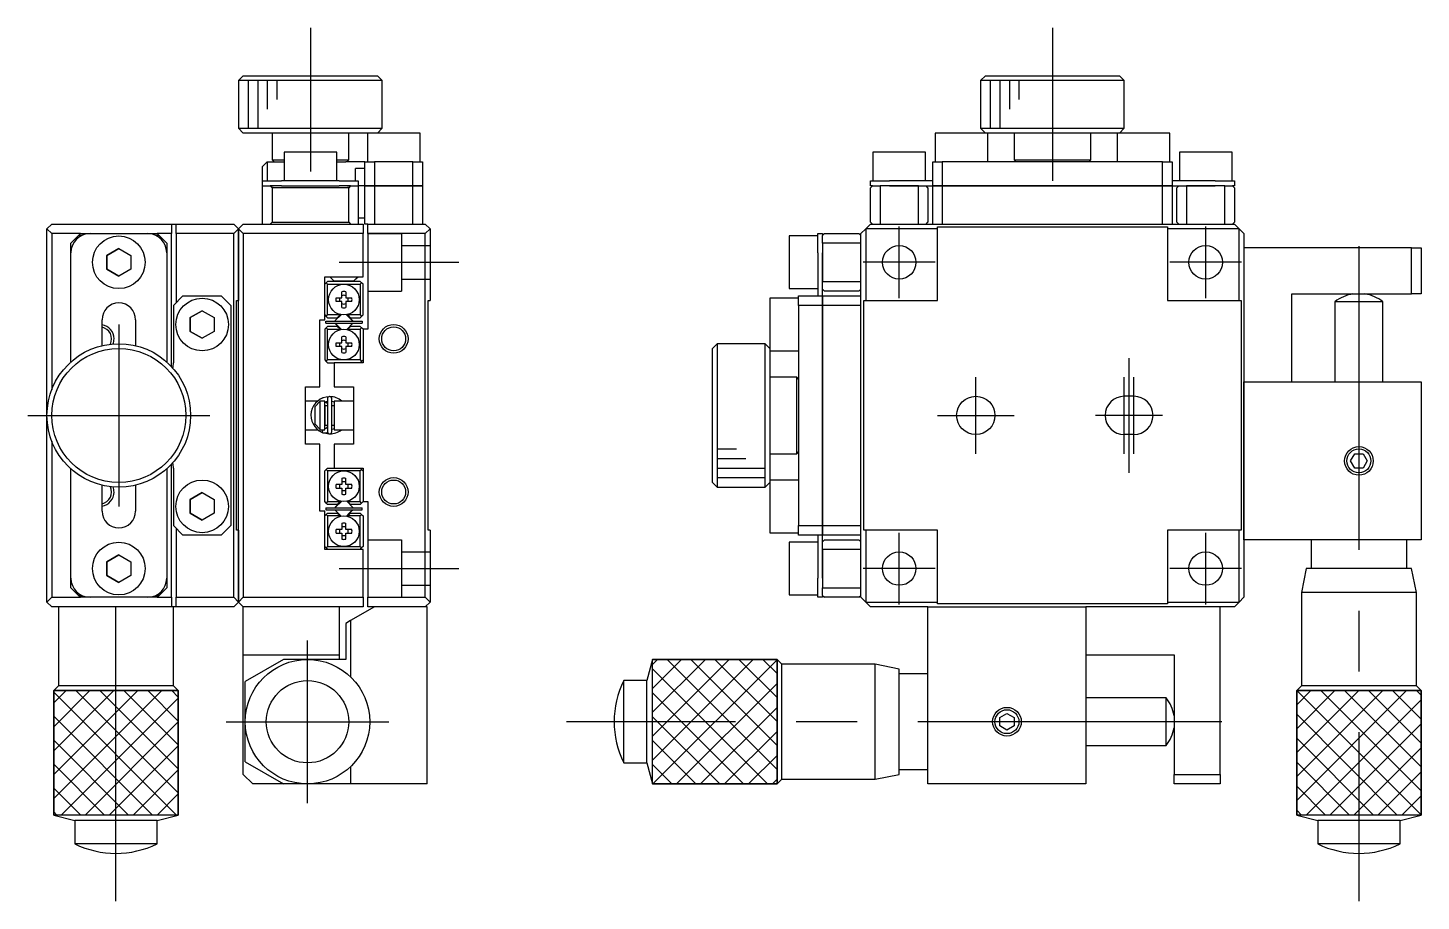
# Model space of a CAD drawing. Extents: x 181 to 534, y -40 to 193.
# Drawn here: x 388.5 to 534, y 48.8 to 140.1 of the extents above; entities that cross this region are included whole.
import ezdxf

# ---------------------------------------------------------------- set-up
doc = ezdxf.new("R2010")
doc.units = 0
doc.linetypes.add('CENTER', pattern=[50.8, 31.75, -6.35, 6.35, -6.35])
doc.linetypes.add('DASHED', pattern=[19.05, 12.7, -6.35])
doc.layers.get('0').update_dxf_attribs({"linetype": 'CONTINUOUS'})
doc.layers.add('CENTER', color=1, linetype='CENTER')

msp = doc.modelspace()

# ---------------------------------------------------------------- linework, layer by layer
at = {"color": 7, "linetype": 'CONTINUOUS'}
for p, q in [((411, 135.08), (410.5, 134.58)), ((425.5, 134.58), (410.5, 134.58)), ((410.5, 134.58), (410.5, 129.58)), ((411, 135.08), (425, 135.08)), ((411, 135.08), (425, 135.08)), ((411, 135.08), (411, 135.08)), ((425.5, 134.58), (425, 135.08)), ((425.5, 129.58), (425.5, 134.58)), ((488.48, 135.08), (487.98, 134.58)), ((502.98, 134.58), (487.98, 134.58)), ((487.98, 134.58), (487.98, 129.58)), ((488.48, 135.08), (502.48, 135.08)), ((502.98, 134.58), (502.48, 135.08)), ((502.98, 129.58), (502.98, 134.58)), ((410.5, 129.58), (425.5, 129.58)), ((410.5, 129.58), (411, 129.08)), ((425, 129.08), (425.5, 129.58)), ((425.5, 129.58), (425.5, 129.58)), ((487.98, 129.58), (495.39, 129.58)), ((487.98, 129.58), (488.48, 129.08)), ((495.39, 129.58), (502.98, 129.58)), ((502.48, 129.08), (502.98, 129.58)), ((423.95, 129.08), (411, 129.08)), ((414, 129.08), (414, 126.28)), ((422, 126.28), (422, 129.08)), ((429.45, 129.08), (423.95, 129.08)), ((423.95, 129.08), (423.95, 126.08)), ((429.45, 126.08), (429.45, 129.08)), ((485.98, 129.08), (483.23, 129.08)), ((483.23, 129.08), (483.23, 126.08)), ((488.73, 129.08), (485.98, 129.08)), ((495.4, 129.08), (488.73, 129.08)), ((488.73, 126.08), (488.73, 129.08)), ((491.48, 129.08), (491.48, 126.28)), ((502.23, 129.08), (495.4, 129.08)), ((499.48, 126.28), (499.48, 129.08)), ((504.98, 129.08), (502.23, 129.08)), ((502.23, 129.08), (502.23, 126.08)), ((507.73, 129.08), (504.98, 129.08)), ((507.73, 126.08), (507.73, 129.08)), ((420.75, 127.08), (415.25, 127.08)), ((415.25, 127.08), (415.25, 124.08)), ((420.75, 124.08), (420.75, 127.08)), ((479.48, 127.08), (476.73, 127.08)), ((476.73, 127.08), (476.73, 124.08)), ((482.23, 127.08), (479.48, 127.08)), ((482.23, 124.08), (482.23, 127.08)), ((511.48, 127.08), (508.73, 127.08)), ((508.73, 127.08), (508.73, 124.08)), ((514.23, 127.08), (511.48, 127.08)), ((514.23, 124.08), (514.23, 127.08)), ((413.5, 126.08), (413, 125.58)), ((413, 124.08), (413, 125.58)), ((413.5, 126.08), (413.5, 124.08)), ((413.5, 126.08), (415.25, 126.08)), ((414, 126.28), (415.25, 126.28)), ((414, 126.28), (414.2, 126.08)), ((420.75, 126.28), (422, 126.28)), ((420.75, 126.08), (421.7, 126.08)), ((423.7, 126.08), (421.7, 126.08)), ((421.8, 126.08), (422, 126.28)), ((423.7, 125.38), (422.7, 125.38)), ((422.7, 124.08), (422.7, 125.38)), ((423.7, 123.58), (423.7, 126.08)), ((423.7, 126.08), (424.7, 126.08)), ((424.7, 126.08), (424.7, 123.58)), ((428.7, 126.08), (424.7, 126.08)), ((428.7, 123.58), (428.7, 126.08)), ((428.7, 126.08), (429.7, 126.08)), ((429.7, 126.08), (429.7, 123.58)), ((482.98, 123.58), (482.98, 126.08)), ((482.98, 126.08), (483.98, 126.08)), ((483.98, 126.08), (483.98, 123.58)), ((494.23, 126.08), (483.98, 126.08)), ((491.48, 126.28), (495.43, 126.28)), ((491.48, 126.28), (491.68, 126.08)), ((496.73, 126.08), (494.23, 126.08)), ((495.43, 126.28), (499.48, 126.28)), ((506.98, 126.08), (496.73, 126.08)), ((499.28, 126.08), (499.48, 126.28)), ((506.98, 123.58), (506.98, 126.08)), ((506.98, 126.08), (507.98, 126.08)), ((507.98, 126.08), (507.98, 123.58)), ((413, 123.58), (413, 124.08)), ((413, 124.08), (415, 124.08)), ((421, 124.08), (415, 124.08)), ((421, 124.08), (423, 124.08)), ((423, 124.08), (423, 123.58)), ((476.48, 123.58), (476.48, 124.08)), ((476.48, 124.08), (478.48, 124.08)), ((482.98, 124.08), (478.48, 124.08)), ((512.48, 124.08), (507.98, 124.08)), ((512.48, 124.08), (514.48, 124.08)), ((514.48, 124.08), (514.48, 123.58)), ((413, 119.58), (413, 123.58)), ((413, 123.58), (413.8, 123.58)), ((414, 123.38), (413.8, 123.58)), ((413.8, 123.58), (414.13, 123.58)), ((414.13, 123.58), (413.8, 123.58)), ((422, 123.38), (414, 123.38)), ((414, 123.38), (414, 119.78)), ((415, 123.58), (414.13, 123.58)), ((415, 123.58), (421, 123.58)), ((421.88, 123.58), (421, 123.58)), ((421.88, 123.58), (422.2, 123.58)), ((422.2, 123.58), (421.88, 123.58)), ((422.2, 123.58), (422, 123.38)), ((422, 119.78), (422, 123.38)), ((422.2, 123.58), (423, 123.58)), ((423, 123.58), (423, 119.58)), ((423.7, 123.58), (423, 123.58)), ((424.7, 123.58), (423.7, 123.58)), ((423.7, 119.58), (423.7, 123.58)), ((423.7, 123.58), (424.7, 123.58)), ((424.7, 123.58), (428.7, 123.58)), ((424.7, 123.58), (424.7, 119.58)), ((428.7, 123.58), (424.7, 123.58)), ((429.7, 123.58), (428.7, 123.58)), ((428.7, 119.58), (428.7, 123.58)), ((428.7, 123.58), (429.7, 123.58)), ((429.7, 123.58), (429.7, 119.58)), ((476.68, 123.58), (476.48, 123.38)), ((476.68, 123.58), (476.48, 123.58)), ((476.48, 119.78), (476.48, 123.38)), ((476.68, 123.58), (477.48, 123.58)), ((477.48, 123.58), (477.48, 119.58)), ((478.48, 123.58), (477.48, 123.58)), ((478.48, 123.58), (477.48, 123.58)), ((481.48, 123.58), (478.48, 123.58)), ((478.48, 123.58), (481.48, 123.58)), ((481.48, 119.58), (481.48, 123.58)), ((481.48, 123.58), (482.98, 123.58)), ((482.48, 123.38), (482.28, 123.58)), ((482.48, 123.38), (482.48, 119.78)), ((483.98, 123.58), (482.98, 123.58)), ((482.98, 119.58), (482.98, 123.58)), ((482.98, 123.58), (483.98, 123.58)), ((483.98, 123.58), (506.98, 123.58)), ((483.98, 123.58), (483.98, 119.58)), ((506.98, 123.58), (483.98, 123.58)), ((507.98, 123.58), (506.98, 123.58)), ((506.98, 119.58), (506.98, 123.58)), ((506.98, 123.58), (507.98, 123.58)), ((507.98, 123.58), (507.98, 119.58)), ((507.98, 123.58), (509.48, 123.58)), ((508.68, 123.58), (508.48, 123.38)), ((508.48, 119.78), (508.48, 123.38)), ((509.48, 123.58), (509.48, 119.58)), ((512.48, 123.58), (509.48, 123.58)), ((509.48, 123.58), (512.48, 123.58)), ((513.48, 123.58), (512.48, 123.58)), ((513.48, 123.58), (512.48, 123.58)), ((513.48, 119.58), (513.48, 123.58)), ((513.48, 123.58), (514.28, 123.58)), ((514.48, 123.38), (514.28, 123.58)), ((514.48, 123.58), (514.28, 123.58)), ((514.48, 123.38), (514.48, 119.78)), ((391, 119.58), (390.5, 119.08)), ((391, 119.58), (403.5, 119.58)), ((403.5, 119.58), (403.5, 118.58)), ((403.5, 119.58), (404, 119.58)), ((404, 118.58), (404, 119.58)), ((404, 119.58), (410, 119.58)), ((410, 119.58), (410.5, 119.08)), ((411, 119.58), (410.5, 119.08)), ((411, 119.58), (423.5, 119.58)), ((413.8, 119.58), (414, 119.78)), ((414, 119.78), (422, 119.78)), ((422, 119.78), (422.2, 119.58)), ((423.7, 120.18), (423, 120.18)), ((423.5, 119.58), (423.5, 118.58)), ((424, 119.58), (423.7, 119.58)), ((424, 118.58), (424, 119.58)), ((424, 119.58), (430, 119.58)), ((430, 119.58), (430.5, 119.08)), ((476.48, 119.58), (475.98, 119.08)), ((476.48, 119.78), (476.68, 119.58)), ((476.48, 119.58), (514.48, 119.58)), ((482.28, 119.58), (482.48, 119.78)), ((508.48, 119.78), (508.68, 119.58)), ((514.28, 119.58), (514.48, 119.78)), ((514.98, 119.08), (514.48, 119.58)), ((390.5, 99.58), (390.5, 119.08)), ((390.5, 119.08), (391, 118.58)), ((391, 118.58), (391, 102.27)), ((394, 118.58), (391, 118.58)), ((393.8, 118.38), (393, 117.58)), ((393.8, 118.38), (394, 118.58)), ((394.13, 118.38), (393.8, 118.38)), ((394, 118.58), (395, 118.58)), ((395, 118.58), (401, 118.58)), ((401, 118.58), (402, 118.58)), ((402.2, 118.38), (401.88, 118.38)), ((402, 118.58), (402.2, 118.38)), ((403.5, 118.58), (402, 118.58)), ((403, 117.58), (402.2, 118.38)), ((403.5, 104.68), (403.5, 118.58)), ((410, 118.58), (404, 118.58)), ((404, 118.58), (404, 111.38)), ((410.5, 119.08), (410, 118.58)), ((410, 80.58), (410, 118.58)), ((410.5, 80.08), (410.5, 119.08)), ((410.5, 119.08), (411, 118.58)), ((410.5, 119.08), (410.5, 111.58)), ((411, 118.58), (411, 80.58)), ((423.5, 118.58), (411, 118.58)), ((423.5, 114.08), (423.5, 118.58)), ((424, 118.58), (424, 108.58)), ((430, 118.58), (424, 118.58)), ((430.5, 119.08), (430, 118.58)), ((430, 80.58), (430, 118.58)), ((430.5, 119.08), (430.5, 111.58)), ((467.98, 118.33), (467.98, 115.58)), ((470.98, 118.33), (467.98, 118.33)), ((470.98, 118.58), (471.48, 118.58)), ((470.98, 116.58), (470.98, 118.58)), ((471.68, 118.58), (471.48, 118.38)), ((471.48, 118.58), (471.48, 118.38)), ((471.48, 117.58), (471.48, 118.38)), ((471.68, 118.58), (475.28, 118.58)), ((475.48, 118.38), (475.28, 118.58)), ((475.98, 119.08), (475.48, 118.58)), ((475.48, 80.58), (475.48, 118.58)), ((475.98, 119.08), (475.98, 111.58)), ((483.48, 119.08), (475.98, 119.08)), ((483.48, 119.28), (507.48, 119.28)), ((483.48, 119.08), (483.48, 119.28)), ((483.48, 111.58), (483.48, 119.08)), ((507.48, 119.28), (507.48, 119.08)), ((514.98, 119.08), (507.48, 119.08)), ((507.48, 119.08), (507.48, 111.58)), ((514.98, 111.58), (514.98, 119.08)), ((515.48, 118.58), (514.98, 119.08)), ((515.48, 118.58), (515.48, 80.58)), ((393, 116.58), (393, 117.58)), ((393, 105.17), (393, 116.58)), ((396.75, 116.3), (398, 117.02)), ((398, 117.02), (396.75, 116.3)), ((398, 117.02), (399.25, 116.3)), ((403, 117.58), (403, 116.58)), ((403, 116.58), (403, 105.17)), ((470.98, 116.58), (470.98, 112.08)), ((475.48, 117.58), (471.48, 117.58)), ((471.48, 117.58), (471.48, 116.58)), ((471.48, 117.58), (471.48, 116.58)), ((471.48, 116.58), (471.48, 113.58)), ((471.48, 113.58), (471.48, 116.58)), ((532.98, 117.08), (515.48, 117.08)), ((532.98, 112.28), (532.98, 117.08)), ((532.98, 117.08), (533.98, 117.08)), ((533.98, 117.08), (533.98, 112.28)), ((396.75, 114.86), (396.75, 116.3)), ((396.75, 116.3), (396.75, 114.86)), ((399.25, 116.3), (399.25, 114.86)), ((467.98, 115.58), (467.98, 112.83)), ((398, 114.14), (396.75, 114.86)), ((396.75, 114.86), (398, 114.14)), ((399.25, 114.86), (398, 114.14)), ((419.5, 114.08), (423.5, 114.08)), ((419.5, 109.58), (419.5, 114.08)), ((419.65, 113.43), (419.8, 113.58)), ((423.2, 113.58), (419.8, 113.58)), ((420.02, 114.08), (420.25, 113.85)), ((420.25, 113.85), (420.5, 113.6)), ((421.5, 113.6), (420.5, 113.6)), ((422.5, 113.6), (421.5, 113.6)), ((422.5, 113.6), (422.75, 113.85)), ((422.75, 113.85), (422.98, 114.08)), ((423.2, 113.58), (423.35, 113.43)), ((471.48, 113.58), (475.48, 113.58)), ((471.48, 112.08), (471.48, 113.58)), ((404.7, 112.08), (403.7, 111.08)), ((404.7, 112.08), (408.7, 112.08)), ((409.7, 111.08), (408.7, 112.08)), ((419.65, 113.43), (419.5, 113.28)), ((419.8, 113.28), (419.65, 113.43)), ((419.8, 110.08), (419.8, 113.28)), ((419.8, 113.28), (421.5, 113.28)), ((421.3, 111.88), (421.3, 112.51)), ((421.5, 113.28), (423.2, 113.28)), ((421.7, 112.51), (421.7, 111.88)), ((423.35, 113.43), (423.2, 113.28)), ((423.2, 113.28), (423.2, 110.08)), ((423.5, 113.28), (423.35, 113.43)), ((423.5, 110.08), (423.5, 113.28)), ((467.98, 112.83), (470.98, 112.83)), ((468.98, 112.08), (471.48, 112.08)), ((468.98, 111.08), (468.98, 112.08)), ((471.48, 112.78), (471.68, 112.58)), ((471.48, 112.08), (471.48, 111.08)), ((471.48, 112.08), (475.48, 112.08)), ((471.48, 111.08), (471.48, 112.08)), ((475.28, 112.58), (471.68, 112.58)), ((475.28, 112.58), (475.48, 112.78)), ((520.48, 103.08), (520.48, 112.28)), ((520.48, 112.28), (532.98, 112.28)), ((533.98, 112.28), (532.98, 112.28)), ((403.7, 111.08), (403.7, 105.08)), ((409.7, 111.08), (409.7, 88.08)), ((410.3, 111.58), (410.5, 111.58)), ((410.3, 87.58), (410.3, 111.58)), ((420.68, 111.88), (421.3, 111.88)), ((421.3, 111.48), (420.68, 111.48)), ((421.3, 110.85), (421.3, 111.48)), ((421.7, 111.88), (422.33, 111.88)), ((421.7, 111.48), (421.7, 110.85)), ((422.33, 111.48), (421.7, 111.48)), ((430.3, 111.58), (430.5, 111.58)), ((430.3, 87.58), (430.3, 111.58)), ((465.98, 111.83), (465.98, 109.08)), ((468.98, 111.83), (465.98, 111.83)), ((471.48, 111.08), (468.98, 111.08)), ((468.98, 111.08), (468.98, 100.83)), ((471.48, 88.08), (471.48, 111.08)), ((475.48, 111.08), (471.48, 111.08)), ((471.48, 111.08), (471.48, 88.08)), ((475.78, 111.58), (475.98, 111.58)), ((475.78, 87.58), (475.78, 111.58)), ((475.98, 111.58), (483.48, 111.58)), ((507.48, 111.58), (514.98, 111.58)), ((514.98, 111.58), (515.18, 111.58)), ((515.18, 111.58), (515.18, 87.58)), ((529.98, 111.45), (524.98, 111.45)), ((524.98, 111.45), (524.98, 103.08)), ((529.98, 103.08), (529.98, 111.45)), ((396.25, 106.87), (396.25, 109.58)), ((399.75, 109.58), (399.75, 106.87)), ((405.45, 109.8), (406.7, 110.52)), ((406.7, 110.52), (405.45, 109.8)), ((405.45, 108.36), (405.45, 109.8)), ((405.45, 109.8), (405.45, 108.36)), ((406.7, 110.52), (407.95, 109.8)), ((407.95, 109.8), (407.95, 108.36)), ((419, 109.58), (419.5, 109.58)), ((419, 102.58), (419, 109.58)), ((419.5, 110.08), (419.65, 109.93)), ((419.6, 109.23), (419.6, 109.43)), ((419.6, 109.43), (423.4, 109.43)), ((419.6, 109.23), (423.4, 109.23)), ((419.65, 109.93), (419.8, 110.08)), ((419.8, 109.78), (419.65, 109.93)), ((421.1, 110.08), (419.8, 110.08)), ((419.8, 109.78), (420.8, 109.78)), ((421.22, 110.11), (420.6, 109.49)), ((420.6, 109.21), (421.25, 108.56)), ((420.6, 109.17), (421.22, 108.55)), ((421.1, 110.08), (420.8, 109.78)), ((421.15, 110.12), (421.1, 110.08)), ((422.02, 109.84), (421.76, 110.1)), ((422.41, 109.49), (421.79, 110.11)), ((421.79, 108.55), (422.41, 109.17)), ((421.9, 110.08), (421.86, 110.12)), ((423.2, 110.08), (421.9, 110.08)), ((422.2, 109.78), (421.9, 110.08)), ((422.41, 109.45), (422.02, 109.84)), ((422.2, 109.78), (423.2, 109.78)), ((423.2, 110.08), (423.35, 109.93)), ((423.35, 109.93), (423.2, 109.78)), ((423.35, 109.93), (423.5, 110.08)), ((423.4, 109.43), (423.4, 109.23)), ((406.7, 107.64), (405.45, 108.36)), ((405.45, 108.36), (406.7, 107.64)), ((407.95, 108.36), (406.7, 107.64)), ((419.65, 108.73), (419.5, 108.58)), ((419.5, 108.58), (419.5, 105.38)), ((419.65, 108.73), (419.8, 108.88)), ((419.8, 108.58), (419.65, 108.73)), ((420.8, 108.88), (419.8, 108.88)), ((419.8, 105.38), (419.8, 108.58)), ((419.8, 108.58), (421.1, 108.58)), ((420.8, 108.88), (421.1, 108.58)), ((421.1, 108.58), (421.15, 108.54)), ((421.3, 107.18), (421.3, 107.81)), ((421.7, 107.81), (421.7, 107.18)), ((421.86, 108.54), (421.9, 108.58)), ((421.9, 108.58), (422.2, 108.88)), ((421.9, 108.58), (423.2, 108.58)), ((423.2, 108.88), (422.2, 108.88)), ((423.2, 108.88), (423.35, 108.73)), ((423.35, 108.73), (423.2, 108.58)), ((423.2, 108.58), (423.2, 105.38)), ((423.5, 108.58), (423.35, 108.73)), ((423.5, 108.58), (423.5, 105.08)), ((424, 108.58), (423.5, 108.58)), ((465.98, 109.08), (465.98, 106.33)), ((420.68, 107.18), (421.3, 107.18)), ((421.3, 106.78), (420.68, 106.78)), ((421.3, 106.15), (421.3, 106.78)), ((421.7, 107.18), (422.33, 107.18)), ((422.33, 106.78), (421.7, 106.78)), ((421.7, 106.78), (421.7, 106.15)), ((460.48, 107.08), (459.98, 106.58)), ((459.98, 92.58), (459.98, 106.58)), ((460.48, 107.08), (460.48, 92.08)), ((465.48, 107.08), (460.48, 107.08)), ((465.48, 99.5), (465.48, 107.08)), ((465.98, 106.58), (465.48, 107.08)), ((465.98, 106.33), (465.98, 99.5)), ((465.98, 106.33), (468.98, 106.33)), ((419.5, 105.38), (419.65, 105.23)), ((419.65, 105.23), (419.8, 105.38)), ((419.8, 105.08), (419.65, 105.23)), ((421.5, 105.38), (419.8, 105.38)), ((419.8, 105.08), (420.5, 105.08)), ((420.5, 105.08), (420.5, 102.58)), ((423.5, 105.08), (420.5, 105.08)), ((423.2, 105.38), (421.5, 105.38)), ((423.2, 105.38), (423.35, 105.23)), ((423.35, 105.23), (423.2, 105.08)), ((423.35, 105.23), (423.5, 105.38)), ((468.78, 103.58), (465.98, 103.58)), ((468.78, 99.54), (468.78, 103.58)), ((468.98, 103.38), (468.78, 103.58)), ((417.5, 102.58), (419, 102.58)), ((417.5, 96.58), (417.5, 102.58)), ((420.5, 102.58), (422.5, 102.58)), ((422.5, 102.58), (422.5, 100.65)), ((515.48, 86.58), (515.48, 103.08)), ((515.48, 103.08), (533.98, 103.08)), ((533.98, 103.08), (533.98, 86.58)), ((418.75, 101.08), (417.5, 101.08)), ((418.5, 100.5), (419, 101.03)), ((418.5, 98.67), (418.5, 100.5)), ((419, 101.08), (419, 101.03)), ((419.5, 101.08), (419, 101.08)), ((419, 101.03), (419, 98.14)), ((419.23, 101.38), (419.21, 101.38)), ((419.22, 101.38), (419.22, 101.38)), ((419.29, 101.41), (419.23, 101.38)), ((419.5, 100.58), (419.5, 101.08)), ((419.5, 98.08), (419.5, 101.08)), ((419.5, 101.01), (419.78, 101.08)), ((419.5, 100.99), (419.51, 100.99)), ((419.5, 100.58), (419.5, 98.58)), ((419.5, 98.58), (419.5, 100.58)), ((419.78, 100.58), (419.5, 100.58)), ((419.51, 100.99), (419.53, 100.99)), ((419.53, 100.99), (419.54, 100.99)), ((419.54, 100.99), (419.55, 100.99)), ((419.55, 100.99), (419.57, 100.99)), ((419.57, 100.99), (419.58, 100.98)), ((419.58, 100.98), (419.59, 100.98)), ((419.59, 100.98), (419.61, 100.97)), ((419.61, 100.97), (419.62, 100.97)), ((419.62, 100.97), (419.63, 100.96)), ((419.63, 100.96), (419.64, 100.96)), ((419.64, 100.96), (419.66, 100.95)), ((419.66, 100.95), (419.67, 100.94)), ((419.67, 100.94), (419.68, 100.93)), ((419.68, 100.93), (419.69, 100.93)), ((419.69, 100.93), (419.7, 100.92)), ((419.7, 100.92), (419.71, 100.91)), ((419.71, 100.91), (419.72, 100.9)), ((419.72, 100.9), (419.72, 100.89)), ((419.72, 100.89), (419.73, 100.88)), ((419.73, 100.88), (419.74, 100.86)), ((419.74, 100.86), (419.75, 100.85)), ((419.75, 100.85), (419.75, 100.84)), ((419.75, 100.84), (419.76, 100.83)), ((419.76, 100.83), (419.76, 100.82)), ((419.76, 100.82), (419.77, 100.8)), ((419.77, 100.8), (419.77, 100.79)), ((419.77, 100.79), (419.78, 100.78)), ((419.78, 101.32), (419.78, 97.87)), ((419.78, 100.78), (419.78, 100.76)), ((419.78, 100.76), (419.78, 100.75)), ((419.78, 100.75), (419.78, 100.74)), ((419.78, 100.74), (419.78, 100.72)), ((419.78, 100.72), (419.78, 100.72)), ((420.23, 97.87), (420.23, 101.32)), ((420.23, 101.08), (420.5, 101.01)), ((420.5, 100.58), (420.23, 100.58)), ((420.5, 101.08), (420.5, 98.08)), ((422.5, 101.08), (420.5, 101.08)), ((422.5, 100.65), (422.5, 98.5)), ((468.98, 100.83), (468.98, 98.33)), ((503.98, 101.58), (502.98, 101.58)), ((390.5, 80.08), (390.5, 99.58)), ((465.48, 92.08), (465.48, 99.5)), ((465.98, 99.5), (465.98, 92.83)), ((468.78, 95.58), (468.78, 99.54)), ((417.5, 98.08), (418.78, 98.08)), ((419, 98.14), (418.5, 98.67)), ((418.5, 98.66), (418.5, 98.67)), ((418.78, 98.08), (418.78, 98.08)), ((418.78, 98.08), (418.78, 98.08)), ((419, 98.14), (419, 98.08)), ((419, 98.08), (419.5, 98.08)), ((419.19, 97.82), (419.22, 97.81)), ((419.22, 97.81), (419.3, 98.07)), ((419.23, 97.85), (419.22, 97.84)), ((419.22, 97.84), (419.22, 97.83)), ((419.22, 97.83), (419.22, 97.83)), ((419.22, 97.83), (419.22, 97.82)), ((419.22, 97.82), (419.22, 97.81)), ((419.22, 97.81), (419.22, 97.81)), ((419.22, 97.81), (419.23, 97.81)), ((419.24, 97.89), (419.23, 97.87)), ((419.23, 97.87), (419.23, 97.86)), ((419.23, 97.86), (419.23, 97.85)), ((419.23, 97.81), (419.23, 97.81)), ((419.23, 97.81), (419.26, 97.8)), ((419.25, 97.92), (419.24, 97.9)), ((419.24, 97.9), (419.24, 97.89)), ((419.26, 97.95), (419.25, 97.93)), ((419.25, 97.93), (419.25, 97.92)), ((419.27, 97.98), (419.26, 97.96)), ((419.26, 97.96), (419.26, 97.95)), ((419.26, 97.8), (419.29, 97.78)), ((419.28, 98), (419.27, 97.98)), ((419.29, 98.03), (419.28, 98.01)), ((419.28, 98.01), (419.28, 98)), ((419.28, 97.79), (419.98, 97.65)), ((419.3, 98.05), (419.29, 98.03)), ((419.29, 97.78), (419.33, 97.77)), ((419.31, 98.08), (419.3, 98.06)), ((419.3, 98.07), (419.3, 98.08)), ((419.3, 98.06), (419.3, 98.05)), ((419.33, 97.77), (419.36, 97.76)), ((419.36, 97.76), (419.4, 97.76)), ((419.4, 97.76), (419.43, 97.75)), ((419.43, 97.75), (419.47, 97.75)), ((419.47, 97.75), (419.5, 97.75)), ((419.5, 98.08), (419.5, 98.58)), ((419.5, 98.58), (419.78, 98.58)), ((419.51, 98.2), (419.5, 98.2)), ((419.5, 97.75), (419.54, 97.75)), ((419.52, 98.2), (419.51, 98.2)), ((419.54, 98.2), (419.52, 98.2)), ((419.55, 98.2), (419.54, 98.2)), ((419.54, 97.75), (419.57, 97.75)), ((419.56, 98.2), (419.55, 98.2)), ((419.58, 98.21), (419.56, 98.2)), ((419.57, 97.75), (419.61, 97.76)), ((419.59, 98.21), (419.58, 98.21)), ((419.6, 98.21), (419.59, 98.21)), ((419.61, 98.22), (419.6, 98.21)), ((419.63, 98.22), (419.61, 98.22)), ((419.61, 97.76), (419.64, 97.76)), ((419.64, 98.23), (419.63, 98.22)), ((419.65, 98.24), (419.64, 98.23)), ((419.64, 97.76), (419.68, 97.77)), ((419.66, 98.24), (419.65, 98.24)), ((419.67, 98.25), (419.66, 98.24)), ((419.68, 98.26), (419.67, 98.25)), ((419.69, 98.27), (419.68, 98.26)), ((419.68, 97.77), (419.71, 97.78)), ((419.7, 98.28), (419.69, 98.27)), ((419.71, 98.29), (419.7, 98.28)), ((419.72, 98.3), (419.71, 98.29)), ((419.71, 97.78), (419.75, 97.79)), ((419.73, 98.31), (419.72, 98.3)), ((419.74, 98.32), (419.73, 98.31)), ((419.75, 98.34), (419.74, 98.33)), ((419.74, 98.33), (419.74, 98.32)), ((419.76, 98.36), (419.75, 98.34)), ((419.75, 97.79), (419.78, 97.8)), ((419.77, 98.38), (419.76, 98.37)), ((419.76, 98.37), (419.76, 98.36)), ((419.78, 98.42), (419.77, 98.41)), ((419.77, 98.41), (419.77, 98.39)), ((419.77, 98.39), (419.77, 98.38)), ((419.78, 98.47), (419.78, 98.46)), ((419.78, 98.46), (419.78, 98.45)), ((419.78, 98.45), (419.78, 98.43)), ((419.78, 98.43), (419.78, 98.42)), ((419.78, 97.8), (419.79, 97.81)), ((420.23, 98.58), (420.5, 98.58)), ((420.5, 98.18), (420.23, 98.11)), ((420.5, 98.08), (422.5, 98.08)), ((422.5, 98.5), (422.5, 96.58)), ((468.98, 98.33), (468.98, 88.08)), ((503.98, 97.58), (502.98, 97.58)), ((391, 96.89), (391, 80.58)), ((419, 96.58), (417.5, 96.58)), ((419, 89.58), (419, 96.58)), ((422.5, 96.58), (420.5, 96.58)), ((420.5, 96.58), (420.5, 94.08)), ((465.98, 95.58), (468.78, 95.58)), ((468.78, 95.58), (468.98, 95.78)), ((526.61, 94.83), (527.04, 95.58)), ((527.04, 94.08), (526.61, 94.83)), ((527.04, 95.58), (527.91, 95.58)), ((527.91, 95.58), (528.34, 94.83)), ((528.34, 94.83), (527.91, 94.08)), ((393, 82.58), (393, 93.99)), ((403, 93.99), (403, 82.58)), ((403.5, 80.58), (403.5, 94.48)), ((403.7, 94.08), (403.7, 88.08)), ((419.5, 93.78), (419.65, 93.93)), ((419.5, 90.58), (419.5, 93.78)), ((419.8, 94.08), (419.65, 93.93)), ((419.65, 93.93), (419.8, 93.78)), ((419.8, 94.08), (420.5, 94.08)), ((419.8, 93.78), (419.8, 90.58)), ((421.5, 93.78), (419.8, 93.78)), ((420.5, 94.08), (423.5, 94.08)), ((423.2, 93.78), (421.5, 93.78)), ((423.35, 93.93), (423.2, 94.08)), ((423.2, 93.78), (423.35, 93.93)), ((423.2, 90.58), (423.2, 93.78)), ((423.35, 93.93), (423.5, 93.78)), ((423.5, 94.08), (423.5, 90.58)), ((527.91, 94.08), (527.04, 94.08)), ((396.25, 89.58), (396.25, 92.29)), ((399.75, 92.29), (399.75, 89.58)), ((421.3, 92.38), (420.68, 92.38)), ((420.68, 91.98), (421.3, 91.98)), ((421.3, 93.01), (421.3, 92.38)), ((421.3, 91.98), (421.3, 91.35)), ((421.7, 92.38), (421.7, 93.01)), ((422.33, 92.38), (421.7, 92.38)), ((421.7, 91.35), (421.7, 91.98)), ((421.7, 91.98), (422.33, 91.98)), ((459.98, 92.58), (460.48, 92.08)), ((460.48, 92.08), (465.48, 92.08)), ((465.48, 92.08), (465.98, 92.58)), ((465.98, 92.83), (465.98, 90.08)), ((468.98, 92.83), (465.98, 92.83)), ((405.45, 90.8), (406.7, 91.52)), ((406.7, 91.52), (405.45, 90.8)), ((405.45, 89.36), (405.45, 90.8)), ((405.45, 90.8), (405.45, 89.36)), ((406.7, 91.52), (407.95, 90.8)), ((407.95, 90.8), (407.95, 89.36)), ((419.65, 90.43), (419.5, 90.58)), ((419.8, 90.58), (419.65, 90.43)), ((419.65, 90.43), (419.8, 90.28)), ((419.8, 90.58), (421.1, 90.58)), ((420.8, 90.28), (419.8, 90.28)), ((421.22, 90.61), (420.6, 89.99)), ((420.6, 89.95), (421.25, 90.6)), ((420.8, 90.28), (421.1, 90.58)), ((421.1, 90.58), (421.15, 90.62)), ((422.41, 89.99), (421.79, 90.61)), ((421.86, 90.62), (421.9, 90.58)), ((421.9, 90.58), (422.2, 90.28)), ((421.9, 90.58), (423.2, 90.58)), ((423.2, 90.28), (422.2, 90.28)), ((423.35, 90.43), (423.2, 90.58)), ((423.2, 90.28), (423.35, 90.43)), ((423.5, 90.58), (423.35, 90.43)), ((423.5, 90.58), (424, 90.58)), ((424, 90.58), (424, 80.58)), ((406.7, 88.64), (405.45, 89.36)), ((405.45, 89.36), (406.7, 88.64)), ((407.95, 89.36), (406.7, 88.64)), ((419.5, 89.58), (419, 89.58)), ((419.5, 85.58), (419.5, 89.58)), ((419.5, 89.08), (419.65, 89.23)), ((419.6, 89.93), (419.6, 89.73)), ((419.6, 89.93), (423.4, 89.93)), ((419.6, 89.73), (423.4, 89.73)), ((419.8, 89.38), (419.65, 89.23)), ((419.65, 89.23), (419.8, 89.08)), ((419.8, 89.38), (420.8, 89.38)), ((419.8, 89.08), (419.8, 85.88)), ((421.1, 89.08), (419.8, 89.08)), ((420.6, 89.67), (421.22, 89.05)), ((421.1, 89.08), (420.8, 89.38)), ((421.15, 89.04), (421.1, 89.08)), ((422.02, 89.32), (421.76, 89.06)), ((421.79, 89.05), (422.41, 89.67)), ((421.9, 89.08), (421.86, 89.04)), ((422.2, 89.38), (421.9, 89.08)), ((423.2, 89.08), (421.9, 89.08)), ((422.41, 89.71), (422.02, 89.32)), ((422.2, 89.38), (423.2, 89.38)), ((423.35, 89.23), (423.2, 89.38)), ((423.2, 89.08), (423.35, 89.23)), ((423.2, 85.88), (423.2, 89.08)), ((423.35, 89.23), (423.5, 89.08)), ((423.4, 89.73), (423.4, 89.93)), ((423.5, 89.08), (423.5, 85.88)), ((465.98, 90.08), (465.98, 87.33)), ((403.7, 88.08), (404.7, 87.08)), ((404, 87.78), (404, 80.58)), ((408.7, 87.08), (409.7, 88.08)), ((410.5, 87.58), (410.3, 87.58)), ((410.5, 87.58), (410.5, 80.08)), ((421.3, 87.68), (420.68, 87.68)), ((421.3, 88.31), (421.3, 87.68)), ((421.7, 87.68), (421.7, 88.31)), ((422.33, 87.68), (421.7, 87.68)), ((430.5, 87.58), (430.3, 87.58)), ((430.5, 87.58), (430.5, 80.08)), ((465.98, 87.33), (468.98, 87.33)), ((468.98, 88.08), (471.48, 88.08)), ((468.98, 87.08), (468.98, 88.08)), ((471.48, 88.08), (471.48, 87.08)), ((471.48, 88.08), (475.48, 88.08)), ((471.48, 87.08), (471.48, 88.08)), ((475.98, 87.58), (475.78, 87.58)), ((475.98, 87.58), (475.98, 80.08)), ((483.48, 87.58), (475.98, 87.58)), ((483.48, 80.08), (483.48, 87.58)), ((507.48, 87.58), (507.48, 80.08)), ((514.98, 87.58), (507.48, 87.58)), ((514.98, 80.08), (514.98, 87.58)), ((515.18, 87.58), (514.98, 87.58)), ((408.7, 87.08), (404.7, 87.08)), ((419.65, 85.73), (419.5, 85.88)), ((419.8, 85.88), (419.65, 85.73)), ((419.8, 85.88), (421.5, 85.88)), ((420.68, 87.28), (421.3, 87.28)), ((421.3, 87.28), (421.3, 86.65)), ((421.5, 85.88), (423.2, 85.88)), ((421.7, 86.65), (421.7, 87.28)), ((421.7, 87.28), (422.33, 87.28)), ((423.35, 85.73), (423.2, 85.88)), ((423.5, 85.88), (423.35, 85.73)), ((467.98, 86.33), (467.98, 83.58)), ((470.98, 86.33), (467.98, 86.33)), ((471.48, 87.08), (468.98, 87.08)), ((470.98, 87.08), (470.98, 82.58)), ((475.48, 87.08), (471.48, 87.08)), ((471.48, 85.58), (471.48, 87.08)), ((471.68, 86.58), (471.48, 86.38)), ((471.68, 86.58), (475.28, 86.58)), ((475.48, 86.38), (475.28, 86.58)), ((533.98, 86.58), (515.48, 86.58)), ((522.48, 86.58), (522.48, 83.58)), ((532.48, 83.58), (532.48, 86.58)), ((396.75, 84.3), (398, 85.02)), ((398, 85.02), (396.75, 84.3)), ((398, 85.02), (399.25, 84.3)), ((423.5, 85.58), (419.5, 85.58)), ((419.65, 85.73), (419.8, 85.58)), ((423.2, 85.58), (423.35, 85.73)), ((423.5, 80.58), (423.5, 85.58)), ((475.48, 85.58), (471.48, 85.58)), ((471.48, 85.58), (471.48, 82.58)), ((471.48, 82.58), (471.48, 85.58)), ((396.75, 82.86), (396.75, 84.3)), ((396.75, 84.3), (396.75, 82.86)), ((399.25, 84.3), (399.25, 82.86)), ((467.98, 83.58), (467.98, 80.83)), ((521.98, 83.58), (521.48, 81.08)), ((532.98, 83.58), (521.98, 83.58)), ((533.48, 81.08), (532.98, 83.58)), ((393, 81.58), (393, 82.58)), ((393, 81.58), (393.8, 80.78)), ((398, 82.14), (396.75, 82.86)), ((396.75, 82.86), (398, 82.14)), ((399.25, 82.86), (398, 82.14)), ((402.2, 80.78), (403, 81.58)), ((403, 82.58), (403, 81.58)), ((470.98, 80.58), (470.98, 82.58)), ((471.48, 82.58), (471.48, 81.58)), ((471.48, 82.58), (471.48, 81.58)), ((471.48, 81.58), (475.48, 81.58)), ((471.48, 80.78), (471.48, 81.58)), ((391, 80.58), (390.5, 80.08)), ((390.5, 80.08), (391, 79.58)), ((391, 80.58), (394, 80.58)), ((394, 80.58), (393.8, 80.78)), ((393.8, 80.78), (394.13, 80.78)), ((395, 80.58), (394, 80.58)), ((401, 80.58), (395, 80.58)), ((402, 80.58), (401, 80.58)), ((401.88, 80.78), (402.2, 80.78)), ((402.2, 80.78), (402, 80.58)), ((402, 80.58), (403.5, 80.58)), ((403.5, 80.58), (403.5, 79.58)), ((404, 80.58), (410, 80.58)), ((404, 79.58), (404, 80.58)), ((410, 80.58), (410.5, 80.08)), ((410.5, 80.08), (410, 79.58)), ((411, 80.58), (410.5, 80.08)), ((410.5, 80.08), (411, 79.58)), ((411, 80.58), (423.5, 80.58)), ((423.5, 80.58), (423.5, 79.58)), ((424, 80.58), (430, 80.58)), ((424, 79.58), (424, 80.58)), ((430, 80.58), (430.5, 80.08)), ((430.5, 80.08), (430, 79.58)), ((467.98, 80.83), (470.98, 80.83)), ((471.48, 80.58), (470.98, 80.58)), ((471.48, 80.78), (471.68, 80.58)), ((471.48, 80.78), (471.48, 80.58)), ((475.28, 80.58), (471.68, 80.58)), ((475.28, 80.58), (475.48, 80.78)), ((475.48, 80.58), (475.98, 80.08)), ((475.98, 80.08), (483.48, 80.08)), ((475.98, 80.08), (476.48, 79.58)), ((483.48, 79.88), (483.48, 80.08)), ((507.48, 80.08), (514.98, 80.08)), ((507.48, 80.08), (507.48, 79.88)), ((514.48, 79.58), (514.98, 80.08)), ((514.98, 80.08), (515.48, 80.58)), ((533.48, 81.08), (521.48, 81.08)), ((521.48, 81.08), (521.48, 71.33)), ((533.48, 71.33), (533.48, 81.08)), ((403.5, 79.58), (391, 79.58)), ((391.7, 79.58), (391.7, 71.33)), ((404, 79.58), (403.5, 79.58)), ((403.7, 71.33), (403.7, 79.58)), ((410, 79.58), (404, 79.58)), ((411, 74.58), (411, 79.58)), ((423.5, 79.58), (411, 79.58)), ((421, 79.58), (421, 74.58)), ((424.7, 79.58), (422.2, 78.14)), ((430, 79.58), (424, 79.58)), ((430.2, 79.58), (430, 79.58)), ((430.2, 61.08), (430.2, 79.58)), ((482.48, 79.58), (476.48, 79.58)), ((482.48, 79.58), (498.98, 79.58)), ((482.48, 61.08), (482.48, 79.58)), ((507.48, 79.88), (483.48, 79.88)), ((498.98, 79.58), (498.98, 61.08)), ((514.48, 79.58), (498.98, 79.58)), ((512.98, 62.08), (512.98, 79.58)), ((422.2, 78.14), (421.7, 77.85)), ((421.7, 77.85), (421.7, 74.08)), ((422.2, 78.14), (422.2, 72.27)), ((411, 74.58), (421, 74.58)), ((411, 62.08), (411, 74.58)), ((421, 74.58), (421, 74.08)), ((498.98, 74.58), (508.18, 74.58)), ((508.18, 74.58), (508.18, 62.08)), ((415.18, 74.08), (411.2, 71.79)), ((417.7, 74.08), (415.18, 74.08)), ((421.7, 74.08), (417.7, 74.08)), ((453.73, 74.08), (453.14, 71.88)), ((453.73, 74.08), (466.73, 74.08)), ((453.73, 61.08), (453.73, 74.08)), ((467.23, 73.58), (466.73, 74.08)), ((466.73, 74.08), (466.73, 61.08)), ((467.23, 61.58), (467.23, 73.58)), ((476.98, 73.58), (467.23, 73.58)), ((476.98, 61.58), (476.98, 73.58)), ((479.48, 73.08), (476.98, 73.58)), ((479.48, 62.08), (479.48, 73.08)), ((391.7, 71.33), (391.2, 70.83)), ((395.67, 71.33), (391.7, 71.33)), ((403.7, 71.33), (395.67, 71.33)), ((404.2, 70.83), (403.7, 71.33)), ((411.2, 67.58), (411.2, 71.79)), ((450.73, 63.28), (450.73, 71.88)), ((453.14, 71.88), (450.73, 71.88)), ((453.14, 63.28), (453.14, 71.88)), ((482.48, 72.58), (479.48, 72.58)), ((521.48, 71.33), (520.98, 70.83)), ((533.48, 71.33), (521.48, 71.33)), ((533.98, 70.83), (533.48, 71.33)), ((395.5, 70.83), (391.2, 70.83)), ((391.2, 57.83), (391.2, 70.83)), ((391.2, 70.83), (404.2, 70.83)), ((404.2, 70.83), (404.2, 57.83)), ((507.35, 70.08), (498.98, 70.08)), ((507.35, 65.08), (507.35, 70.08)), ((520.98, 57.83), (520.98, 70.83)), ((520.98, 70.83), (533.98, 70.83)), ((533.98, 70.83), (533.98, 57.83)), ((489.98, 68.01), (490.73, 68.45)), ((490.73, 68.45), (491.48, 68.01)), ((411.2, 63.39), (411.2, 67.58)), ((489.98, 67.15), (489.98, 68.01)), ((490.73, 66.71), (489.98, 67.15)), ((491.48, 67.15), (490.73, 66.71)), ((491.48, 68.01), (491.48, 67.15)), ((498.98, 65.08), (507.35, 65.08)), ((411.2, 63.39), (415.2, 61.08)), ((422.2, 62.89), (422.2, 61.08)), ((450.73, 63.28), (453.14, 63.28)), ((453.14, 63.28), (453.73, 61.08)), ((479.48, 62.58), (482.48, 62.58)), ((411, 62.08), (412, 61.08)), ((466.73, 61.08), (467.23, 61.58)), ((467.23, 61.58), (476.98, 61.58)), ((476.98, 61.58), (479.48, 62.08)), ((508.18, 62.08), (512.98, 62.08)), ((508.18, 61.08), (508.18, 62.08)), ((512.98, 62.08), (512.98, 61.08)), ((415.2, 61.08), (412, 61.08)), ((417.7, 61.08), (415.2, 61.08)), ((422.2, 61.08), (417.7, 61.08)), ((430.2, 61.08), (422.2, 61.08)), ((466.73, 61.08), (453.73, 61.08)), ((498.98, 61.08), (482.48, 61.08)), ((512.98, 61.08), (508.18, 61.08)), ((391.2, 57.83), (393.4, 57.24)), ((404.2, 57.83), (391.2, 57.83)), ((396.25, 57.24), (393.4, 57.24)), ((393.4, 57.24), (393.4, 54.83)), ((404.2, 57.83), (395.5, 57.83)), ((402, 57.24), (396.25, 57.24)), ((402, 57.24), (404.2, 57.83)), ((402, 54.83), (402, 57.24)), ((520.98, 57.83), (523.18, 57.24)), ((533.98, 57.83), (520.98, 57.83)), ((531.78, 57.24), (523.18, 57.24)), ((523.18, 57.24), (523.18, 54.83)), ((531.78, 57.24), (533.98, 57.83)), ((531.78, 54.83), (531.78, 57.24)), ((396.25, 54.83), (393.4, 54.83)), ((402, 54.83), (396.25, 54.83)), ((531.78, 54.83), (523.18, 54.83))]:
    msp.add_line(p, q, dxfattribs=at)
at = {"color": 3, "linetype": 'CONTINUOUS'}
for p, q in [((411.5, 134.58), (411.5, 129.58)), ((412.5, 134.58), (412.5, 129.58)), ((413.5, 134.58), (413.5, 131.58)), ((414.5, 134.58), (414.5, 132.58)), ((488.98, 134.58), (488.98, 129.58)), ((489.98, 134.58), (489.98, 129.58)), ((490.98, 134.58), (490.98, 131.58)), ((491.98, 134.58), (491.98, 132.58)), ((460.48, 96.08), (462.48, 96.08)), ((460.48, 95.08), (463.48, 95.08)), ((460.48, 94.08), (465.48, 94.08)), ((460.48, 93.08), (465.48, 93.08)), ((453.73, 61.08), (453.73, 74.08)), ((466.73, 74.08), (453.73, 74.08)), ((453.73, 73.56), (454.24, 74.08)), ((453.73, 71.06), (456.74, 74.08)), ((453.73, 68.56), (459.24, 74.08)), ((453.73, 66.06), (461.74, 74.08)), ((453.73, 63.56), (464.24, 74.08)), ((453.73, 73.1), (465.74, 61.08)), ((453.74, 61.08), (466.73, 74.06)), ((455.24, 74.08), (466.73, 62.6)), ((457.74, 74.08), (466.73, 65.1)), ((460.24, 74.08), (466.73, 67.6)), ((462.74, 74.08), (466.73, 70.1)), ((465.24, 74.08), (466.73, 72.6)), ((466.73, 61.08), (466.73, 74.08)), ((456.24, 61.08), (466.73, 71.56)), ((391.2, 70.83), (391.2, 57.83)), ((392.49, 70.83), (391.2, 69.55)), ((394.99, 70.83), (391.2, 67.05)), ((397.49, 70.83), (391.2, 64.55)), ((399.99, 70.83), (391.2, 62.05)), ((402.49, 70.83), (391.2, 59.55)), ((391.2, 70.65), (404.02, 57.83)), ((404.2, 70.05), (391.99, 57.83)), ((393.52, 70.83), (404.2, 60.15)), ((404.2, 70.83), (395.5, 70.83)), ((396.02, 70.83), (404.2, 62.65)), ((398.52, 70.83), (404.2, 65.15)), ((401.02, 70.83), (404.2, 67.65)), ((403.52, 70.83), (404.2, 70.15)), ((404.2, 57.83), (404.2, 70.83)), ((453.73, 70.6), (463.24, 61.08)), ((533.98, 70.83), (520.98, 70.83)), ((520.98, 70.83), (520.98, 57.83)), ((520.98, 59.35), (532.46, 70.83)), ((520.98, 61.85), (529.96, 70.83)), ((520.98, 64.35), (527.46, 70.83)), ((520.98, 66.85), (524.96, 70.83)), ((520.98, 69.35), (522.46, 70.83)), ((533.98, 57.85), (520.99, 70.83)), ((521.96, 57.83), (533.98, 69.85)), ((533.98, 60.35), (523.49, 70.83)), ((533.98, 62.85), (525.99, 70.83)), ((533.98, 65.35), (528.49, 70.83)), ((533.98, 67.85), (530.99, 70.83)), ((533.98, 70.35), (533.49, 70.83)), ((533.98, 57.83), (533.98, 70.83)), ((458.74, 61.08), (466.73, 69.06)), ((391.2, 68.15), (401.52, 57.83)), ((404.2, 67.55), (394.49, 57.83)), ((453.73, 68.1), (460.74, 61.08)), ((531.49, 57.83), (520.98, 68.35)), ((524.46, 57.83), (533.98, 67.35)), ((391.2, 65.65), (399.02, 57.83)), ((453.73, 65.6), (458.24, 61.08)), ((461.24, 61.08), (466.73, 66.56)), ((528.99, 57.83), (520.98, 65.85)), ((404.2, 65.05), (396.99, 57.83)), ((463.74, 61.08), (466.73, 64.06)), ((526.96, 57.83), (533.98, 64.85)), ((391.2, 63.15), (396.52, 57.83)), ((453.73, 63.1), (455.74, 61.08)), ((526.49, 57.83), (520.98, 63.35)), ((404.2, 62.55), (399.49, 57.83)), ((466.24, 61.08), (466.73, 61.56)), ((529.46, 57.83), (533.98, 62.35)), ((391.2, 60.65), (394.02, 57.83)), ((404.2, 60.05), (401.99, 57.83)), ((453.73, 61.08), (466.73, 61.08)), ((523.99, 57.83), (520.98, 60.85)), ((531.96, 57.83), (533.98, 59.85)), ((521.49, 57.83), (520.98, 58.35)), ((391.2, 58.15), (391.52, 57.83)), ((395.5, 57.83), (391.2, 57.83)), ((533.98, 57.83), (520.98, 57.83))]:
    msp.add_line(p, q, dxfattribs=at)
at = {"color": 3, "linetype": 'DASHED'}
for p, q in [((424, 118.58), (427.5, 118.58)), ((427.5, 118.58), (427.5, 112.58)), ((427.5, 117.33), (430.5, 117.33)), ((427.5, 113.83), (430.5, 113.83)), ((424, 112.58), (427.5, 112.58)), ((424, 86.58), (427.5, 86.58)), ((427.5, 86.58), (427.5, 80.58)), ((427.5, 85.33), (430.5, 85.33)), ((427.5, 81.83), (430.5, 81.83)), ((424, 80.58), (427.5, 80.58))]:
    msp.add_line(p, q, dxfattribs=at)
at = {"color": 7, "linetype": 'CONTINUOUS'}
for centre, radius in [((398, 115.58), 2.75), ((479.48, 115.58), 1.75), ((511.48, 115.58), 1.75), ((421.5, 111.68), 1.6), ((406.7, 109.08), 2.75), ((421.5, 106.98), 1.6), ((426.7, 107.58), 1.25), ((398, 99.58), 7.5), ((398, 99.58), 7), ((487.48, 99.58), 2), ((527.48, 94.83), 1.25), ((421.5, 92.18), 1.6), ((406.7, 90.08), 2.75), ((426.7, 91.58), 1.25), ((421.5, 87.48), 1.6), ((398, 83.58), 2.75), ((479.48, 83.58), 1.75), ((511.48, 83.58), 1.75), ((417.7, 67.58), 6.5), ((417.7, 67.58), 4.3), ((490.73, 67.58), 1.25)]:
    msp.add_circle(centre, radius, dxfattribs=at)
at = {"color": 3, "linetype": 'CONTINUOUS'}
for centre in [(426.7, 107.58), (527.48, 94.83), (426.7, 91.58), (490.73, 67.58)]:
    msp.add_circle(centre, 1.5, dxfattribs=at)
at = {"color": 7, "linetype": 'CONTINUOUS'}
for centre, radius, start, end in [((395, 116.58), 2, 90, 180), ((401, 116.58), 2, 0, 90), ((421.5, 111.68), 0.85, 76.391, 103.609), ((421.5, 111.68), 0.459, 64.1861, 115.8139), ((527.48, 108.33), 4, 99.068, 128.6822), ((527.48, 108.33), 4, 51.3178, 80.932), ((398, 109.58), 1.75, 0, 180), ((421.5, 111.68), 0.85, 166.391, 193.609), ((421.5, 111.68), 0.459, 154.1861, 205.8139), ((421.5, 111.68), 0.459, 244.1861, 295.8139), ((421.5, 111.68), 0.85, 256.391, 283.609), ((421.5, 111.68), 0.459, 334.1861, 25.8139), ((421.5, 111.68), 0.85, 346.391, 13.609), ((420.74, 109.35), 0.2, 135, 155.6939), ((420.74, 109.31), 0.2, 204.3061, 225), ((420.74, 109.35), 0.2, 216.0427, 225), ((422.26, 109.35), 0.2, 24.3061, 45), ((422.26, 109.31), 0.2, 36.0427, 45), ((422.26, 109.31), 0.2, 315, 335.6939), ((396, 107.58), 1.25, 333.8142, 78.463), ((421.5, 106.98), 0.85, 76.391, 103.609), ((421.5, 106.98), 0.85, 166.391, 193.609), ((421.5, 106.98), 0.459, 154.1861, 205.8139), ((421.5, 106.98), 0.459, 64.1861, 115.8139), ((421.5, 106.98), 0.459, 244.1861, 295.8139), ((421.5, 106.98), 0.459, 334.1861, 25.8139), ((421.5, 106.98), 0.85, 346.391, 13.609), ((401.7, 105.08), 2, 344.335, 0), ((421.5, 106.98), 0.85, 256.391, 283.609), ((420.01, 99.59), 1.95, 90.8908, 246.3781), ((420.01, 101.32), 0.225, 0, 180), ((420.01, 99.6), 1.95, 49.5969, 89.1664), ((502.98, 99.58), 2, 90, 270), ((503.98, 99.58), 2, 270, 90), ((420.01, 97.87), 0.225, 180, 0), ((420.01, 99.6), 1.95, 270.8024, 308.8769), ((401.7, 94.08), 2, 0, 15.665), ((396, 91.58), 1.25, 281.537, 26.1858), ((421.5, 92.18), 0.85, 166.391, 193.609), ((421.5, 92.18), 0.459, 154.1861, 205.8139), ((421.5, 92.18), 0.85, 76.391, 103.609), ((421.5, 92.18), 0.459, 64.1861, 115.8139), ((421.5, 92.18), 0.459, 244.1861, 295.8139), ((421.5, 92.18), 0.459, 334.1861, 25.8139), ((421.5, 92.18), 0.85, 346.391, 13.609), ((421.5, 92.18), 0.85, 256.391, 283.609), ((398, 89.58), 1.75, 180, 0), ((420.74, 89.85), 0.2, 135, 155.6939), ((420.74, 89.81), 0.2, 204.3061, 225), ((420.74, 89.81), 0.2, 135, 143.9573), ((422.26, 89.85), 0.2, 24.3061, 45), ((422.26, 89.85), 0.2, 315, 323.9573), ((422.26, 89.81), 0.2, 315, 335.6939), ((421.5, 87.48), 0.85, 166.391, 193.609), ((421.5, 87.48), 0.459, 154.1861, 205.8139), ((421.5, 87.48), 0.85, 76.391, 103.609), ((421.5, 87.48), 0.459, 64.1861, 115.8139), ((421.5, 87.48), 0.459, 334.1861, 25.8139), ((421.5, 87.48), 0.85, 346.391, 13.609), ((421.5, 87.48), 0.459, 244.1861, 295.8139), ((421.5, 87.48), 0.85, 256.391, 283.609), ((395, 82.58), 2, 180, 270), ((401, 82.58), 2, 270, 0), ((459.47, 67.58), 9.75, 153.8162, 206.1838), ((504.23, 67.58), 4, 9.068, 38.6822), ((504.23, 67.58), 4, 321.3178, 350.932), ((397.7, 63.57), 9.75, 243.8162, 296.1838), ((527.48, 63.57), 9.75, 243.8162, 296.1838)]:
    msp.add_arc(centre, radius, start, end, dxfattribs=at)
at = {"color": 3, "linetype": 'CONTINUOUS'}
for centre, start, end in [((396, 107.58), 0, 80.4059), ((396, 107.58), 339.5703, 0), ((396, 91.58), 0, 20.4297), ((396, 91.58), 279.5941, 0)]:
    msp.add_arc(centre, 1.5, start, end, dxfattribs=at)
at = {"layer": 'CENTER', "color": 1, "linetype": 'CENTER'}
for p, q in [((418, 140.08), (418, 125.08)), ((495.48, 140.08), (495.48, 124.08)), ((479.48, 111.83), (479.48, 119.33)), ((511.48, 111.83), (511.48, 119.33)), ((527.48, 117.28), (527.48, 48.83)), ((421, 115.58), (433.5, 115.58)), ((483.23, 115.58), (475.73, 115.58)), ((515.23, 115.58), (507.73, 115.58)), ((398, 109.08), (398, 90.08)), ((503.48, 93.58), (503.48, 105.58)), ((487.48, 95.58), (487.48, 103.58)), ((502.98, 95.58), (502.98, 103.58)), ((503.98, 95.58), (503.98, 103.58)), ((388.5, 99.58), (407.5, 99.58)), ((483.48, 99.58), (491.48, 99.58)), ((506.98, 99.58), (499.98, 99.58)), ((479.48, 79.83), (479.48, 87.33)), ((511.48, 79.83), (511.48, 87.33)), ((421, 83.58), (433.5, 83.58)), ((483.23, 83.58), (475.73, 83.58)), ((515.23, 83.58), (507.73, 83.58)), ((397.7, 48.83), (397.7, 79.58)), ((417.7, 59.08), (417.7, 76.08)), ((409.2, 67.58), (426.2, 67.58)), ((513.18, 67.58), (444.73, 67.58))]:
    msp.add_line(p, q, dxfattribs=at)

doc.saveas('drawing.dxf')
